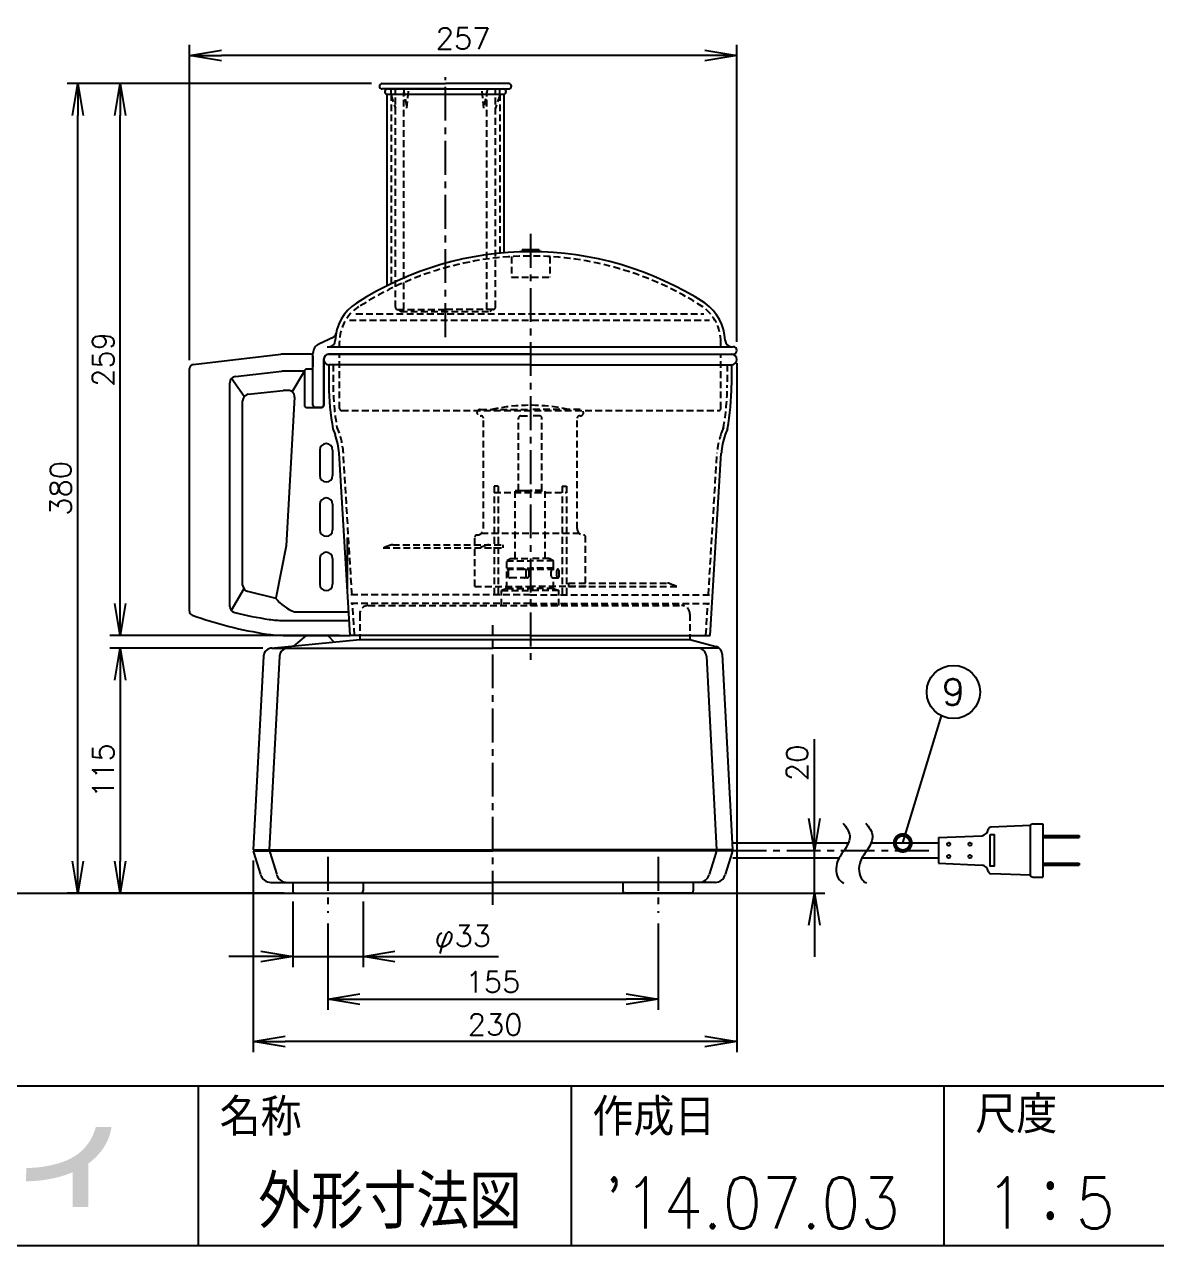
# Model space of a CAD drawing. Extents: x 115 to 2025, y 0 to 1377.
# Drawn here: x 633 to 1165, y 0 to 573 of the extents above; entities that cross this region are included whole.
import ezdxf
from ezdxf.enums import TextEntityAlignment as Align

# ---------------------------------------------------------------- set-up
doc = ezdxf.new("R2010")
doc.units = 0
doc.header["$LTSCALE"] = 0.5
doc.header["$PDMODE"] = 3
doc.linetypes.add('CENTER', pattern=[50.8, 31.75, -6.35, 6.35, -6.35])
doc.linetypes.add('HIDDEN', pattern=[9.525, 6.35, -3.175])
doc.layers.get('0').update_dxf_attribs({"linetype": 'CONTINUOUS'})
doc.layers.get('DEFPOINTS').update_dxf_attribs({"linetype": 'CONTINUOUS'})
for name, color, linetype in [('DANMEN', 7, 'CONTINUOUS'), ('SUNPOU', 7, 'CONTINUOUS'), ('WAKU', 7, 'CONTINUOUS')]:
    doc.layers.add(name, color=color, linetype=linetype)
doc.styles.get("Standard").update_dxf_attribs({"font": 'ROMANS', "bigfont": 'EXTFONT.shx'})
doc.dimstyles.get("Standard").update_dxf_attribs({"dimscale": 5, "dimtxt": 2, "dimasz": 3, "dimexe": 1, "dimexo": 1, "dimgap": 0.6, "dimtad": 3, "dimdec": 0, "dimzin": 1, "dimdsep": 46, "dimtxsty": 'STANDARD', "dimblk1": 'OPEN', "dimblk2": 'OPEN', "dimsah": 1, "dimcen": 1.5, "dimclrd": 7, "dimclre": 7, "dimclrt": 7, "dimadec": 0, "dimazin": 0, "dimtfac": 1, "dimtdec": 0, "dimtmove": 0, "dimatfit": 0, "dimldrblk": 'DOTSMALL', "dimfxl": 1, "dimtvp": 1, "dimtolj": 1, "dimtzin": 0, "dimarcsym": 0})

# ---------------------------------------------------------------- blocks, each defined once
blk = doc.blocks.new('_OPEN')
at = {"color": 0, "linetype": 'ByBlock'}
for p, q in [((-1, 0.167), (0, 0)), ((0, 0), (-1, -0.167)), ((0, 0), (-1, 0))]:
    blk.add_line(p, q, dxfattribs=at)
blk = doc.blocks.new('*D13')
at = {"layer": 'DEFPOINTS', "color": 0}
for p in [(1004.23, 185.52), (1004.23, 185.52), (947.88, 165.47)]:
    blk.add_point(p, dxfattribs=at)
at = {"layer": 'SUNPOU', "color": 7, "lineweight": -2}
for p, q in [((1004.23, 200.52), (1004.23, 237.71)), ((1004.23, 165.47), (1004.23, 185.52)), ((952.88, 165.47), (1009.23, 165.47)), ((1004.23, 150.47), (1004.23, 135.47))]:
    blk.add_line(p, q, dxfattribs=at)
at = {"layer": 'SUNPOU', "color": 7, "lineweight": -2, "xscale": 15, "yscale": 15, "zscale": 15}
for p, rotation in [((1004.23, 185.52), 270), ((1004.23, 165.47), 90)]:
    blk.add_blockref('_OPEN', p, dxfattribs=dict(at, rotation=rotation))
at = {"layer": 'SUNPOU', "color": 7, "insert": (996.23, 226.61), "char_height": 10, "attachment_point": 5, "rotation": 90}
blk.add_mtext('\\A1;20', dxfattribs=at)
blk = doc.blocks.new('_DotSmall')
at = {"color": 0, "linetype": 'ByBlock', "const_width": 0.5}
blk.add_lwpolyline([(-0.0625, 0, 1), (0.0625, 0, 1)], format="xyb", close=True, dxfattribs=at)
blk = doc.blocks.new('*D14')
at = {"layer": 'DEFPOINTS', "color": 0}
for p in [(750.35, 280.47), (678.42, 165.47), (760.35, 165.47)]:
    blk.add_point(p, dxfattribs=at)
at = {"layer": 'SUNPOU', "color": 7, "lineweight": -2}
for p, q in [((745.35, 280.47), (673.42, 280.47)), ((678.42, 265.47), (678.42, 180.47)), ((755.35, 165.47), (673.42, 165.47))]:
    blk.add_line(p, q, dxfattribs=at)
at = {"layer": 'SUNPOU', "color": 7, "lineweight": -2, "xscale": 15, "yscale": 15, "zscale": 15}
for p, rotation in [((678.42, 280.47), 90), ((678.42, 165.47), 270)]:
    blk.add_blockref('_OPEN', p, dxfattribs=dict(at, rotation=rotation))
at = {"layer": 'SUNPOU', "color": 7, "insert": (670.42, 222.97), "char_height": 10, "attachment_point": 5, "rotation": 90}
blk.add_mtext('\\A1;115', dxfattribs=at)
blk = doc.blocks.new('*D19')
at = {"layer": 'DEFPOINTS', "color": 0}
for p in [(710.85, 558.69), (967.85, 419.22), (710.85, 410.69)]:
    blk.add_point(p, dxfattribs=at)
at = {"layer": 'SUNPOU', "color": 7, "lineweight": -2}
for p, q in [((710.85, 415.69), (710.85, 563.69)), ((967.85, 424.22), (967.85, 563.69)), ((952.85, 558.69), (725.85, 558.69))]:
    blk.add_line(p, q, dxfattribs=at)
at = {"layer": 'SUNPOU', "color": 7, "lineweight": -2, "xscale": 15, "yscale": 15, "zscale": 15, "rotation": 180}
blk.add_blockref('_OPEN', (710.85, 558.69), dxfattribs=at)
at = {"layer": 'SUNPOU', "color": 7, "lineweight": -2, "xscale": 15, "yscale": 15, "zscale": 15}
blk.add_blockref('_OPEN', (967.85, 558.69), dxfattribs=at)
at = {"layer": 'SUNPOU', "color": 7, "insert": (839.35, 566.69), "char_height": 10, "attachment_point": 5}
blk.add_mtext('\\A1;257', dxfattribs=at)
blk = doc.blocks.new('*D20')
at = {"layer": 'DEFPOINTS', "color": 0}
for p in [(658.42, 545.47), (801.29, 545.47), (757.36, 165.47)]:
    blk.add_point(p, dxfattribs=at)
at = {"layer": 'SUNPOU', "color": 7, "lineweight": -2}
for p, q in [((796.29, 545.47), (653.42, 545.47)), ((658.42, 180.47), (658.42, 530.47)), ((752.36, 165.47), (653.42, 165.47))]:
    blk.add_line(p, q, dxfattribs=at)
at = {"layer": 'SUNPOU', "color": 7, "lineweight": -2, "xscale": 15, "yscale": 15, "zscale": 15}
for p, rotation in [((658.42, 545.47), 90), ((658.42, 165.47), 270)]:
    blk.add_blockref('_OPEN', p, dxfattribs=dict(at, rotation=rotation))
at = {"layer": 'SUNPOU', "color": 7, "insert": (650.42, 355.47), "char_height": 10, "attachment_point": 5, "rotation": 90}
blk.add_mtext('\\A1;380', dxfattribs=at)
blk = doc.blocks.new('*D23')
at = {"layer": 'DEFPOINTS', "color": 0}
for p in [(967.85, 419.22), (740.85, 185.77), (740.85, 95.73)]:
    blk.add_point(p, dxfattribs=at)
at = {"layer": 'SUNPOU', "color": 7, "lineweight": -2}
for p, q in [((967.85, 414.22), (967.85, 90.73)), ((740.85, 180.77), (740.85, 90.73)), ((952.85, 95.73), (755.85, 95.73))]:
    blk.add_line(p, q, dxfattribs=at)
at = {"layer": 'SUNPOU', "color": 7, "lineweight": -2, "xscale": 15, "yscale": 15, "zscale": 15, "rotation": 180}
blk.add_blockref('_OPEN', (740.85, 95.73), dxfattribs=at)
at = {"layer": 'SUNPOU', "color": 7, "lineweight": -2, "xscale": 15, "yscale": 15, "zscale": 15}
blk.add_blockref('_OPEN', (967.85, 95.73), dxfattribs=at)
at = {"layer": 'SUNPOU', "color": 7, "insert": (854.35, 103.73), "char_height": 10, "attachment_point": 5}
blk.add_mtext('\\A1;230', dxfattribs=at)
blk = doc.blocks.new('*D24')
at = {"layer": 'DEFPOINTS', "color": 0}
for p in [(678.42, 545.47), (801.29, 545.47), (786.35, 286.47)]:
    blk.add_point(p, dxfattribs=at)
at = {"layer": 'SUNPOU', "color": 7, "lineweight": -2}
for p, q in [((796.29, 545.47), (673.42, 545.47)), ((678.42, 301.47), (678.42, 530.47)), ((781.35, 286.47), (673.42, 286.47))]:
    blk.add_line(p, q, dxfattribs=at)
at = {"layer": 'SUNPOU', "color": 7, "lineweight": -2, "xscale": 15, "yscale": 15, "zscale": 15}
for p, rotation in [((678.42, 545.47), 90), ((678.42, 286.47), 270)]:
    blk.add_blockref('_OPEN', p, dxfattribs=dict(at, rotation=rotation))
at = {"layer": 'SUNPOU', "color": 7, "insert": (670.42, 415.97), "char_height": 10, "attachment_point": 5, "rotation": 90}
blk.add_mtext('\\A1;259', dxfattribs=at)
blk = doc.blocks.new('*D26')
at = {"layer": 'DEFPOINTS', "color": 0}
for p in [(775.85, 156.15), (930.85, 156.15), (930.85, 115.73)]:
    blk.add_point(p, dxfattribs=at)
at = {"layer": 'SUNPOU', "color": 7, "lineweight": -2}
for p, q in [((775.85, 151.15), (775.85, 110.73)), ((930.85, 151.15), (930.85, 110.73)), ((790.85, 115.73), (915.85, 115.73))]:
    blk.add_line(p, q, dxfattribs=at)
at = {"layer": 'SUNPOU', "color": 7, "lineweight": -2, "xscale": 15, "yscale": 15, "zscale": 15, "rotation": 180}
blk.add_blockref('_OPEN', (775.85, 115.73), dxfattribs=at)
at = {"layer": 'SUNPOU', "color": 7, "lineweight": -2, "xscale": 15, "yscale": 15, "zscale": 15}
blk.add_blockref('_OPEN', (930.85, 115.73), dxfattribs=at)
at = {"layer": 'SUNPOU', "color": 7, "insert": (853.35, 123.73), "char_height": 10, "attachment_point": 5}
blk.add_mtext('\\A1;155', dxfattribs=at)
blk = doc.blocks.new('*D29')
at = {"layer": 'DEFPOINTS', "color": 0}
for p in [(759.35, 166.47), (792.35, 166.47), (792.35, 135.73)]:
    blk.add_point(p, dxfattribs=at)
at = {"layer": 'SUNPOU', "color": 7, "lineweight": -2}
for p, q in [((759.35, 161.47), (759.35, 130.73)), ((792.35, 161.47), (792.35, 130.73)), ((744.35, 135.73), (729.35, 135.73)), ((759.35, 135.73), (792.35, 135.73)), ((807.35, 135.73), (855.97, 135.73))]:
    blk.add_line(p, q, dxfattribs=at)
at = {"layer": 'SUNPOU', "color": 7, "lineweight": -2, "xscale": 15, "yscale": 15, "zscale": 15}
blk.add_blockref('_OPEN', (759.35, 135.73), dxfattribs=at)
at = {"layer": 'SUNPOU', "color": 7, "lineweight": -2, "xscale": 15, "yscale": 15, "zscale": 15, "rotation": 180}
blk.add_blockref('_OPEN', (792.35, 135.73), dxfattribs=at)
at = {"layer": 'SUNPOU', "color": 7, "insert": (839.16, 143.73), "char_height": 10, "attachment_point": 5}
blk.add_mtext('\\A1;φ33', dxfattribs=at)

msp = doc.modelspace()

# ---------------------------------------------------------------- hatches: boundary and pattern name
at = {"layer": 'WAKU'}
h = msp.add_hatch(color=1, dxfattribs=at)
edge = h.paths.add_edge_path()
edge.add_spline(control_points=[(674.23, 55.69), (674.23, 55.69), (666.91, 55.69), (666.91, 55.69), (666.89, 55.57), (664.79, 45.48), (654.9, 40.72), (651.18, 38.93), (647.89, 38.14), (645.1, 37.55), (638.95, 36.25), (634.42, 36.46), (634.37, 36.46), (634.37, 36.46), (634.05, 30.24), (634.05, 30.24), (634.26, 30.23), (639.39, 29.98), (646.39, 31.46), (649.17, 32.05), (652.38, 32.86), (656.11, 34.45), (656.11, 34.45), (656.11, 18.05), (656.11, 18.05), (656.11, 18.05), (663.36, 18.05), (663.36, 18.05), (663.36, 18.05), (663.36, 38.48), (663.36, 38.48), (673.54, 45.8), (674.12, 55.2), (674.23, 55.69)], knot_values=[0, 0, 0, 0, 1, 1, 1, 2, 2, 2, 3, 3, 3, 4, 4, 4, 5, 5, 5, 6, 6, 6, 7, 7, 7, 8, 8, 8, 9, 9, 9, 10, 10, 10, 11, 11, 11, 11], degree=3, periodic=0)

# ---------------------------------------------------------------- linework, layer by layer
at = {"color": 2}
for p, q in [((801.29, 545.47), (831.04, 545.47)), ((860.79, 545.47), (831.04, 545.47)), ((831.04, 542.97), (801.29, 542.97)), ((803.54, 540.5), (803.54, 450.55)), ((803.54, 540.47), (858.54, 540.47)), ((803.79, 542.97), (858.29, 542.97)), ((831.04, 542.97), (860.79, 542.97)), ((858.54, 540.5), (858.54, 466.02)), ((771.69, 423.33), (778.64, 426.66)), ((768.85, 394.58), (768.85, 418.82)), ((775.6, 421.97), (966.1, 421.97)), ((712.62, 413.68), (753.73, 418.46)), ((767.85, 418.47), (753.97, 418.47)), ((768.85, 417.47), (768.85, 412.47)), ((773.85, 415.97), (773.85, 394.47)), ((774.11, 394.58), (774.11, 416.47)), ((776.11, 418.47), (966.1, 418.47)), ((870.85, 418.47), (776.35, 418.47)), ((870.85, 413.47), (776.35, 413.47)), ((776.35, 413.47), (776.35, 403.98)), ((870.85, 418.47), (965.35, 418.47)), ((870.85, 413.47), (965.35, 413.47)), ((965.35, 413.47), (965.35, 403.98)), ((710.85, 297.86), (710.85, 411.69)), ((732.5, 407.96), (754.32, 410.47)), ((764.85, 410.47), (754.32, 410.47)), ((759.14, 400.74), (764.85, 410.47)), ((764.85, 410.47), (764.85, 394.47)), ((767.85, 411.47), (765.85, 411.47)), ((729.85, 300.05), (729.85, 404.98)), ((736.61, 398.62), (730.61, 406.98)), ((738.5, 399.61), (754.85, 401.47)), ((757.18, 401.47), (754.85, 401.47)), ((735.85, 310.09), (735.85, 396.63)), ((760.18, 398.31), (756.35, 328.47)), ((765.85, 393.47), (772.85, 393.47)), ((769.85, 393.58), (773.11, 393.58)), ((778.26, 383.38), (779.27, 380.68)), ((963.44, 383.38), (962.43, 380.68)), ((772.07, 373.47), (772.07, 361.47)), ((778.07, 373.47), (778.07, 361.47)), ((786.35, 286.47), (781.12, 371.98)), ((955.35, 286.47), (960.57, 371.98)), ((772.07, 347.97), (772.07, 335.97)), ((778.07, 347.97), (778.07, 335.97)), ((756.35, 328.47), (751.35, 303.99)), ((785.07, 307.47), (785.07, 332.43)), ((772.07, 322.47), (772.07, 310.47)), ((778.07, 322.47), (778.07, 310.47)), ((736.48, 308.24), (730.48, 298.2)), ((738.12, 307.17), (751.35, 303.99)), ((754.85, 293.47), (785.92, 293.47)), ((760.22, 297.47), (785.68, 297.47)), ((749.26, 280.43), (790.85, 284.47)), ((754.85, 286.47), (786.35, 286.47)), ((759.85, 281.46), (765.85, 286.47)), ((765.85, 286.47), (775.85, 286.47)), ((775.85, 286.47), (778.85, 283.3)), ((870.85, 286.47), (786.35, 286.47)), ((790.85, 284.47), (945.85, 284.47)), ((870.85, 286.47), (955.35, 286.47)), ((945.85, 284.47), (958.04, 281.22)), ((745.65, 276.66), (740.85, 185.77)), ((753.15, 276.68), (748.35, 185.77)), ((749.64, 280.47), (853.35, 280.47)), ((959.52, 280.47), (853.35, 280.47)), ((953.55, 276.68), (958.35, 185.77)), ((961, 277.57), (965.85, 185.77)), ((1105.66, 197.2), (1087.05, 196.47)), ((740.85, 185.77), (853.35, 185.77)), ((740.85, 185.27), (853.35, 185.27)), ((740.99, 184.61), (744.28, 174.12)), ((748.54, 184.61), (751.82, 174.12)), ((965.85, 185.77), (853.35, 185.77)), ((965.85, 185.27), (853.35, 185.27)), ((958.16, 184.61), (954.87, 174.12)), ((965.71, 184.61), (962.42, 174.12)), ((965.67, 189.02), (1020.21, 189.02)), ((966.04, 182.02), (1015.91, 182.02)), ((1105.66, 173.84), (1087.05, 174.57)), ((749.09, 170.47), (853.35, 170.47)), ((759.35, 170.47), (759.35, 166.47)), ((792.35, 170.47), (792.35, 166.47)), ((957.61, 170.47), (853.35, 170.47)), ((914.35, 170.47), (914.35, 166.47)), ((947.35, 170.47), (947.35, 166.47)), ((147.73, 165.47), (986.17, 165.47)), ((760.35, 165.47), (791.35, 165.47)), ((946.35, 165.47), (915.35, 165.47))]:
    msp.add_line(p, q, dxfattribs=at)
at = {"color": 2, "linetype": 'HIDDEN'}
for p, q in [((789.05, 437.47), (952.35, 437.47)), ((785.95, 434.47), (955.02, 434.47)), ((781.35, 392.97), (781.35, 418.47)), ((960.35, 392.97), (960.35, 418.47)), ((782.35, 391.97), (959.35, 391.97)), ((865.35, 354.47), (865.35, 388.47)), ((866.35, 389.47), (870.85, 389.47)), ((875.35, 389.47), (870.85, 389.47)), ((876.35, 354.47), (876.35, 388.47)), ((865.35, 354.47), (865.35, 360.64)), ((863.85, 322.47), (863.85, 354.47)), ((863.85, 354.47), (877.85, 354.47)), ((865.35, 354.47), (870.85, 354.47)), ((876.35, 354.47), (870.85, 354.47)), ((877.85, 322.47), (877.85, 354.47)), ((861.85, 322.47), (859.85, 321.47)), ((859.85, 317.97), (859.85, 321.47)), ((859.85, 321.47), (870.85, 321.47)), ((861.85, 322.47), (870.85, 322.47)), ((879.85, 322.47), (870.85, 322.47)), ((881.85, 321.47), (870.85, 321.47)), ((879.85, 322.47), (881.85, 321.47)), ((881.85, 317.97), (881.85, 321.47)), ((859.85, 317.97), (870.85, 317.97)), ((859.85, 308.47), (859.85, 317.47)), ((859.85, 317.47), (883.81, 317.47)), ((860.46, 316.47), (860.46, 314.47)), ((869.01, 314.47), (869.01, 316.47)), ((870.28, 314.47), (870.28, 316.47)), ((881.85, 317.97), (870.85, 317.97)), ((880.65, 314.47), (880.65, 316.47)), ((881.85, 317.47), (881.65, 317.47)), ((883.85, 317.47), (883.81, 317.47)), ((884.35, 316.97), (884.35, 313.97)), ((869.28, 313.47), (861.46, 313.47)), ((881.65, 313.47), (883.81, 313.47)), ((881.85, 308.47), (881.85, 313.49)), ((883.85, 313.47), (883.81, 313.47)), ((859.85, 308.47), (857.35, 307.47)), ((857.35, 300.47), (857.35, 307.47)), ((857.35, 307.47), (870.85, 307.47)), ((859.85, 308.47), (870.85, 308.47)), ((881.85, 308.47), (870.85, 308.47)), ((884.35, 307.47), (870.85, 307.47)), ((881.85, 308.47), (884.35, 307.47)), ((884.35, 300.47), (884.35, 307.47)), ((794.85, 300.47), (941.85, 300.47)), ((790.85, 296.47), (790.85, 284.47)), ((945.85, 296.47), (945.85, 284.47))]:
    msp.add_line(p, q, dxfattribs=at)
at = {"color": 2}
msp.add_lwpolyline([(1086.76, 192.92), (1088.58, 192.92), (1088.58, 178.12), (1086.76, 178.12)], close=True, dxfattribs=at)
for centre in [(1067.3, 188.41), (1077.3, 188.41), (1067.3, 182.63), (1077.3, 182.63)]:
    msp.add_circle(centre, 0.75, dxfattribs=at)
for centre, radius, start, end in [((801.29, 544.22), 1.25, 90, 270), ((860.79, 544.22), 1.25, 270, 90), ((803.79, 541.72), 1.25, 90, 258.46304), ((858.29, 541.72), 1.25, 270, 90), ((871.1, 315.85), 150.69, 57.10554, 122.89446), ((800.73, 424.33), 21.39, 122.41846, 178.54894), ((939.67, 423.98), 22.7, 2.26708, 54.21637), ((776.35, 424.97), 3, 270, 358.15443), ((777.73, 428.44), 2, 295.59635, 353.98434), ((965.35, 424.97), 3, 181.84557, 270), ((773.85, 418.82), 5, 115.59635, 180), ((966.1, 420.22), 1.75, 270, 90), ((712.85, 411.69), 2, 96.70984, 180), ((753.97, 416.47), 2, 90, 96.70984), ((767.85, 417.47), 1, 0, 90), ((776.35, 415.97), 2.5, 90, 270), ((776.11, 416.47), 2, 90, 180), ((965.35, 415.97), 2.5, 270, 90), ((732.85, 404.98), 3, 96.70984, 180), ((765.85, 410.47), 1, 90, 180), ((767.85, 412.47), 1, 270, 0), ((757.18, 398.47), 3, 356.86364, 90), ((887.78, 403.92), 111.43, 179.96861, 190.62422), ((853.92, 403.92), 111.43, 349.37578, 0.03139), ((738.85, 396.63), 3, 96.70984, 180), ((765.85, 394.47), 1, 180, 270), ((769.85, 394.58), 1, 180, 270), ((772.85, 394.47), 1, 270, 0), ((773.11, 394.58), 1, 270, 0), ((751.18, 370.15), 30, 3.49706, 20.55605), ((990.52, 370.15), 30, 159.44395, 176.50294), ((775.07, 373.47), 3, 0, 180), ((775.07, 361.47), 3, 180, 0), ((775.07, 347.97), 3, 0, 180), ((775.07, 335.97), 3, 180, 0), ((775.07, 322.47), 3, 0, 180), ((738.85, 310.09), 3, 180, 255.96376), ((775.07, 310.47), 3, 180, 0), ((767.59, 316.79), 20.68, 218.23367, 249.12766), ((732.85, 300.05), 3, 180, 255.91626), ((712.85, 297.86), 2, 180, 249.77387), ((774.66, 468.17), 183.18, 250.0483, 261.39798), ((775.1, 473.95), 181.97, 256.33881, 261.5405), ((754.85, 336.47), 43, 261.27709, 270), ((754.85, 336.47), 50, 261.27709, 270), ((957.01, 277.35), 4, 3.02005, 75.06873), ((749.64, 276.47), 4, 90, 176.97769), ((757.14, 276.47), 4, 90, 176.97769), ((949.55, 276.47), 4, 3.02231, 90), ((949.55, 276.47), 4, 3.02231, 90), ((1082.47, 195.73), 3.34, 278.34174, 352.96053), ((1087.25, 194.98), 1.5, 97.84918, 166.99512), ((745.8, 185.96), 5, 187.92918, 195.70864), ((745.8, 185.96), 5, 187.92918, 195.70864), ((745.85, 185.96), 4.5, 182.41662, 188.81686), ((753.35, 185.96), 5, 187.92918, 195.70864), ((753.35, 185.96), 5, 187.92918, 195.70864), ((753.35, 185.96), 4.5, 182.41662, 188.81686), ((953.35, 185.96), 4.5, 351.18314, 357.58338), ((953.35, 185.96), 5, 344.29136, 352.07082), ((953.35, 185.96), 5, 344.29136, 352.07082), ((960.9, 185.96), 4.5, 351.18314, 357.58338), ((960.9, 185.96), 5, 344.29136, 352.07082), ((960.9, 185.96), 5, 344.29136, 352.07082), ((1082.47, 175.31), 3.34, 7.03947, 81.65826), ((749.09, 175.47), 5, 195.70864, 270), ((756.64, 175.47), 5, 195.70864, 270), ((950.06, 175.47), 5, 270, 344.29136), ((957.61, 175.47), 5, 270, 344.29136), ((1087.25, 176.05), 1.5, 193.00488, 262.15082), ((760.35, 166.47), 1, 180, 270), ((791.35, 166.47), 1, 270, 0), ((915.35, 166.47), 1, 180, 270), ((946.35, 166.47), 1, 270, 360)]:
    msp.add_arc(centre, radius, start, end, dxfattribs=at)
at = {"color": 2, "linetype": 'HIDDEN'}
for centre, radius, start, end in [((800.77, 424.32), 19.42, 122.45493, 180.42372), ((939.69, 424.01), 20.66, 0.45796, 53.9115), ((782.35, 392.97), 1, 180, 270), ((959.35, 392.97), 1, 270, 0), ((866.35, 388.47), 1, 90, 180), ((875.35, 388.47), 1, 0, 90), ((861.46, 316.47), 1, 90, 180), ((868.01, 316.47), 1, 0, 90), ((869.28, 316.47), 1, 0, 90), ((881.65, 316.47), 1, 90, 180), ((893.27, 315.47), 10.08, 170.98957, 189.01043), ((883.81, 316.97), 0.5, 90, 170.98957), ((883.85, 316.97), 0.5, 0, 90), ((861.46, 314.47), 1, 180, 270), ((868.01, 314.47), 1, 270, 0), ((869.28, 314.47), 1, 270, 0), ((881.65, 314.47), 1, 180, 270), ((883.81, 313.97), 0.5, 189.01043, 270), ((883.85, 313.97), 0.5, 270, 0), ((794.85, 296.47), 4, 90, 180), ((941.85, 296.47), 4, 0, 90)]:
    msp.add_arc(centre, radius, start, end, dxfattribs=at)
at = {"color": 2}
for points in [[(1017.69, 198.35), (1019.18, 196.42), (1022.13, 192.59), (1018.8, 185.78), (1014.08, 180.44), (1014.22, 172.79), (1017.33, 170.56), (1018.01, 170.08)], [(1028.38, 198.35), (1029.86, 196.42), (1032.81, 192.59), (1029.48, 185.78), (1024.76, 180.44), (1024.9, 172.79), (1028.02, 170.56), (1028.69, 170.08)]]:
    msp.add_open_spline(points, degree=3, knots=[0, 0, 0, 0, 6.745109, 13.401457, 20.028677, 28.874251, 31.32835, 31.32835, 31.32835, 31.32835], dxfattribs=at)
at = {"layer": 'DANMEN', "color": 2, "linetype": 'CENTER'}
for p, q in [((831.04, 426.51), (831.04, 548.47)), ((871.04, 474.92), (871.04, 272.74)), ((853.35, 160.02), (853.35, 291.25)), ((965.86, 185.52), (1060.63, 185.52)), ((775.85, 182.46), (775.85, 156.15)), ((930.85, 182.46), (930.85, 156.15))]:
    msp.add_line(p, q, dxfattribs=at)
at = {"layer": 'DANMEN', "color": 2, "linetype": 'HIDDEN'}
for p, q in [((805.54, 539.97), (805.54, 542.97)), ((805.54, 540.5), (805.54, 451.54)), ((805.54, 539.97), (807.54, 533.97)), ((807.54, 440.47), (807.54, 542.97)), ((811.29, 542.97), (813, 533.97)), ((811.54, 439.47), (811.54, 541.66)), ((813, 533.97), (813.86, 542.97)), ((849.08, 533.97), (848.23, 542.97)), ((850.79, 542.97), (849.08, 533.97)), ((850.54, 439.47), (850.54, 541.66)), ((854.54, 440.47), (854.54, 542.97)), ((856.54, 539.97), (854.54, 533.97)), ((856.54, 539.97), (856.54, 542.97)), ((856.54, 540.5), (856.54, 465.84)), ((862.1, 464.25), (862.1, 454.54)), ((880.1, 464.25), (880.1, 454.54)), ((862.1, 454.54), (880.1, 454.54)), ((808.54, 439.47), (831.04, 439.47)), ((810.04, 438.47), (809.04, 439.47)), ((810.04, 438.47), (852.04, 438.47)), ((853.54, 439.47), (831.04, 439.47)), ((852.04, 438.47), (853.04, 439.47)), ((781.35, 421.97), (781.35, 424.17)), ((960.35, 421.97), (960.35, 424.17)), ((778.35, 413.47), (778.35, 403.98)), ((963.35, 413.47), (963.35, 403.98)), ((847.35, 392.47), (870.85, 392.47)), ((894.35, 392.47), (870.85, 392.47)), ((847.35, 389.47), (847.85, 389.47)), ((848.85, 336.57), (848.85, 388.47)), ((892.85, 336.57), (892.85, 388.47)), ((894.35, 389.47), (893.85, 389.47)), ((780.13, 384.08), (781.14, 381.38)), ((961.57, 384.08), (960.56, 381.38)), ((787.19, 305.47), (783.12, 372.1)), ((954.51, 305.47), (958.58, 372.1)), ((853.85, 356.47), (853.85, 305.47)), ((855.85, 356.47), (853.85, 356.47)), ((855.85, 356.47), (855.85, 305.47)), ((885.85, 356.47), (885.85, 305.47)), ((885.85, 356.47), (887.85, 356.47)), ((887.85, 356.47), (887.85, 305.47)), ((853.85, 353.47), (887.85, 353.47)), ((844.85, 328.97), (844.85, 332.57)), ((847.97, 334.45), (893.73, 334.45)), ((896.85, 310.97), (896.85, 332.57)), ((805.29, 328.78), (801.8, 327.47)), ((801.8, 327.47), (858.01, 327.47)), ((806.35, 328.97), (858.01, 328.97)), ((844.85, 309.47), (844.85, 327.47)), ((850.45, 328.78), (846.96, 327.47)), ((858.01, 328.97), (858.01, 327.47)), ((888.85, 310.97), (888.85, 309.47)), ((888.85, 310.97), (935.35, 310.97)), ((936.4, 310.78), (939.89, 309.47)), ((870.85, 305.47), (785.19, 305.47)), ((844.85, 309.47), (870.85, 309.47)), ((897.1, 309.47), (870.85, 309.47)), ((870.85, 305.47), (956.51, 305.47)), ((888.85, 309.47), (939.89, 309.47)), ((870.85, 301.47), (785.43, 301.47)), ((788.35, 286.59), (787.44, 301.47)), ((870.85, 301.47), (956.27, 301.47)), ((953.35, 286.59), (954.26, 301.47))]:
    msp.add_line(p, q, dxfattribs=at)
at = {"layer": 'DANMEN', "color": 2}
for p, q in [((875.04, 467.48), (867.04, 467.48)), ((867.04, 467.48), (867.04, 466.48)), ((875.04, 467.48), (875.04, 466.48)), ((1105.5, 196.52), (1105.5, 174.52)), ((1107, 198.02), (1111.5, 198.02)), ((1111.5, 198.02), (1111.5, 173.02)), ((1062.58, 191.52), (1082.96, 192.42)), ((1062.58, 191.52), (1062.58, 179.52)), ((1111.5, 192.52), (1128.5, 192.52)), ((1111.5, 191.52), (1128.5, 191.52)), ((1128.5, 192.52), (1128.5, 191.52)), ((1030.89, 189.02), (1062.58, 189.02)), ((1026.59, 182.02), (1062.58, 182.02)), ((1062.58, 179.52), (1082.96, 178.62)), ((1111.5, 179.52), (1128.5, 179.52)), ((1111.5, 178.52), (1128.5, 178.52)), ((1128.5, 179.52), (1128.5, 178.52)), ((1107, 173.02), (1111.5, 173.02))]:
    msp.add_line(p, q, dxfattribs=at)
at = {"layer": 'DANMEN', "color": 2, "linetype": 'HIDDEN'}
for centre, radius, start, end in [((871.1, 315.85), 148.69, 57.10554, 122.89446), ((808.54, 440.47), 1, 180, 270), ((853.54, 440.47), 1, 270, 0), ((889.66, 403.92), 111.31, 179.96893, 190.26848), ((853.92, 403.92), 109.43, 349.37578, 0.03139), ((847.35, 390.97), 1.5, 90, 270), ((870.85, 312.47), 82, 77.31962, 102.68038), ((894.35, 390.97), 1.5, 270, 90), ((847.85, 388.47), 1, 0, 90), ((893.85, 388.47), 1, 90, 180), ((751.18, 370.15), 32, 3.49706, 20.55605), ((990.52, 370.15), 32, 159.44395, 176.50294), ((845.85, 332.57), 1, 90, 180), ((845.85, 336.57), 3, 270, 0), ((895.85, 336.57), 3, 180, 270), ((895.85, 332.57), 1, 0, 90), ((806.35, 325.97), 3, 90, 110.55605), ((851.51, 325.97), 3, 90, 110.55605), ((935.35, 307.97), 3, 69.44395, 90)]:
    msp.add_arc(centre, radius, start, end, dxfattribs=at)
at = {"layer": 'DANMEN', "color": 2}
for centre, start, end in [((1107, 196.52), 90, 180), ((1107, 174.52), 180, 270)]:
    msp.add_arc(centre, 1.5, start, end, dxfattribs=at)
at = {"layer": 'SUNPOU'}
msp.add_circle((1069.52, 259.87), 12.5, dxfattribs=at)
at = {"layer": 'WAKU', "color": 6}
for p, q in [((115, 75), (2025, 75)), ((115, 0), (2025, 0))]:
    msp.add_line(p, q, dxfattribs=at)
at = {"layer": 'WAKU', "color": 7}
for p, q in [((715, 75), (715, 0)), ((890, 75), (890, 0)), ((1065, 75), (1065, 0))]:
    msp.add_line(p, q, dxfattribs=at)

# ---------------------------------------------------------------- texts
at = {"layer": 'SUNPOU'}
msp.add_text('9', height=12.5, dxfattribs=at).set_placement((1069.52, 259.87), align=Align.MIDDLE)
at = {"layer": 'WAKU'}
for s, p in [('名称', (725.02, 51.55)), ('作成日', (900.02, 51.55)), ('尺度', (1079.76, 52.71))]:
    msp.add_text(s, height=17.5, dxfattribs=at).set_placement(p)
at = {"layer": 'WAKU', "color": 1, "width": 0.9}
for s, height, p in [('外形寸法図', 25, (805, 8.02)), ("'14.07.03", 24, (975, 8.02)), ('1：5', 24, (1115, 8.02))]:
    msp.add_text(s, height=height, dxfattribs=at).set_placement(p, align=Align.CENTER)

# ---------------------------------------------------------------- dimensions: what is measured, and where the dimension line sits
at = {"layer": 'SUNPOU'}
dim = msp.add_linear_dim(base=(710.85, 558.69), p1=(967.85, 419.22), p2=(710.85, 410.69), dimstyle='STANDARD', override={"dimtol": 0, "dimlim": 0, "dimtp": 0, "dimtm": 0, "dimtfac": 1, "dimtdec": 1, "dimtolj": 1, "dimtzin": 0}, dxfattribs=at)
dim.commit()
dim.dimension.update_dxf_attribs({"geometry": '*D19', "text_midpoint": (839.35, 566.69)})
dim = msp.add_linear_dim(base=(658.42, 545.47), p1=(757.36, 165.47), p2=(801.29, 545.47), angle=90, dimstyle='STANDARD', override={"dimpost": '<>', "dimtol": 0, "dimlim": 0, "dimtp": 0, "dimtm": 0, "dimtfac": 1, "dimtdec": 1, "dimtmove": 0, "dimtolj": 1, "dimtzin": 0}, dxfattribs=at)
dim.commit()
dim.dimension.update_dxf_attribs({"geometry": '*D20', "text_midpoint": (658.42, 355.47), "dimtype": 160})
for base, p1, p2, override, picture, middle in [((678.42, 545.47), (786.35, 286.47), (801.29, 545.47), {"dimtol": 0, "dimlim": 0, "dimtp": 0, "dimtm": 0, "dimtfac": 1, "dimtdec": 1, "dimtmove": 0, "dimtolj": 1, "dimtzin": 0}, '*D24', (670.42, 415.97)), ((678.42, 165.47), (750.35, 280.47), (760.35, 165.47), {"dimtol": 0, "dimlim": 0, "dimtp": 0, "dimtm": 0, "dimtfac": 1, "dimtdec": 1, "dimtolj": 1, "dimtzin": 0}, '*D14', (670.42, 222.97)), ((1004.23, 185.52), (947.88, 165.47), (1004.23, 185.52), {"dimtol": 0, "dimlim": 0, "dimtp": 0, "dimtm": 0, "dimtfac": 1, "dimtdec": 1, "dimtolj": 1, "dimtzin": 0}, '*D13', (996.23, 226.61))]:
    dim = msp.add_linear_dim(base=base, p1=p1, p2=p2, angle=90, dimstyle='STANDARD', override=override, dxfattribs=at)
    dim.commit()
    dim.dimension.update_dxf_attribs({"geometry": picture, "text_midpoint": middle})
for base, p1, p2, text, picture, middle in [((740.85, 95.73), (967.85, 419.22), (740.85, 185.77), '230', '*D23', (854.35, 95.73)), ((792.35, 135.73), (759.35, 166.47), (792.35, 166.47), 'φ<>', '*D29', (839.16, 135.73))]:
    dim = msp.add_linear_dim(base=base, p1=p1, p2=p2, text=text, dimstyle='STANDARD', override={"dimtol": 0, "dimlim": 0, "dimtp": 0, "dimtm": 0, "dimtfac": 1, "dimtdec": 1, "dimtmove": 0, "dimtolj": 1, "dimtzin": 0}, dxfattribs=at)
    dim.commit()
    dim.dimension.update_dxf_attribs({"geometry": picture, "text_midpoint": middle, "dimtype": 160})
dim = msp.add_linear_dim(base=(930.85, 115.73), p1=(775.85, 156.15), p2=(930.85, 156.15), dimstyle='STANDARD', override={"dimtol": 0, "dimlim": 0, "dimtp": 0, "dimtm": 0, "dimtfac": 1, "dimtdec": 1, "dimtmove": 0, "dimtolj": 1, "dimtzin": 0}, dxfattribs=at)
dim.commit()
dim.dimension.update_dxf_attribs({"geometry": '*D26', "text_midpoint": (853.35, 115.73), "dimtype": 160})

# ---------------------------------------------------------------- leaders
msp.add_leader([(1045.76, 189.02), (1064, 248.66)], dimstyle='STANDARD', dxfattribs=at)

doc.saveas('drawing.dxf')
